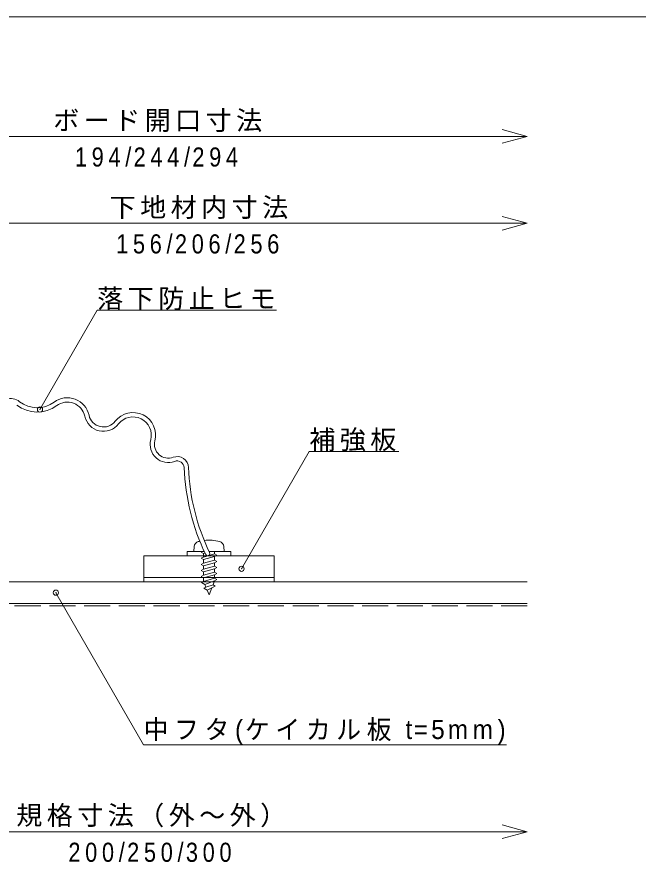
# Model space of a CAD drawing. Units: millimetres on the paper, with parts at other scales. Extents: x -141 to 141, y -98 to 98.
# Drawn here: x -68.7 to 2.8, y 0.2 to 97.5 of the extents above; entities that cross this region are included whole.
import ezdxf

# ---------------------------------------------------------------- set-up
doc = ezdxf.new("R2010")
doc.units = ezdxf.units.MM
doc.header["$PDMODE"] = 32
doc.header["$PDSIZE"] = 0.6
doc.linetypes.add('DASHED3', pattern=[4, 3, -1])
for name, color, linetype, lineweight in [('4-1_躯体', 3, 'Continuous', 9), ('4-3_寸法', 4, 'Continuous', 9), ('4-4_引出線字', 4, 'Continuous', 9), ('4-8_他製品', 7, 'Continuous', 9), ('F-0_図面枠', 5, 'Continuous', 9)]:
    doc.layers.add(name, color=color, linetype=linetype, lineweight=lineweight)
doc.layers.add('4-5_文字', color=7, linetype='Continuous')
doc.styles.add('HGｺﾞｼｯｸM', font='')
doc.styles.get('HGｺﾞｼｯｸM').set_extended_font_data('HGｺﾞｼｯｸM')

msp = doc.modelspace()

# ---------------------------------------------------------------- linework, layer by layer
at = {"layer": '4-1_躯体'}
for p, q in [((-10, 32.5), (-92.13, 32.5)), ((-92.13, 30), (-10, 30))]:
    msp.add_line(p, q, dxfattribs=at)
at = {"layer": '4-3_寸法'}
for p, q in [((-95.13, 83.75), (-10, 83.75)), ((-10, 83.75), (-12.898, 84.526)), ((-10, 83.75), (-12.898, 82.974)), ((-10, 73.75), (-12.898, 74.526)), ((-85.63, 73.75), (-10, 73.75)), ((-10, 73.75), (-12.898, 72.974)), ((-10, 3.75), (-12.898, 4.526)), ((-10, 3.75), (-96.63, 3.75)), ((-10, 3.75), (-12.898, 2.974))]:
    msp.add_line(p, q, dxfattribs=at)
at = {"layer": '4-4_引出線字'}
for p, q in [((-66.09, 52.328), (-59.495, 63.75)), ((-38.866, 63.75), (-59.495, 63.75)), ((-42.88, 34), (-35.086, 47.5)), ((-24.775, 47.5), (-35.086, 47.5))]:
    msp.add_line(p, q, dxfattribs=at)
msp.add_lwpolyline([(-64.255, 31.25), (-54.151, 13.75), (-12.37, 13.75)], dxfattribs=at)
for p in [(-66.09, 52.328), (-42.88, 34), (-64.255, 31.25)]:
    msp.add_point(p, dxfattribs=at)
at = {"layer": '4-8_他製品'}
for p, q in [((-49.13, 36), (-49.13, 35.5)), ((-47.182, 36), (-49.13, 36)), ((-48.38, 36), (-48.331, 36.56)), ((-47.182, 36), (-48.38, 36)), ((-47.543, 35.902), (-47.373, 36)), ((-44.88, 36), (-46.63, 36)), ((-44.13, 36), (-46.63, 36)), ((-45.98, 36), (-45.98, 35.704)), ((-44.88, 36), (-44.929, 36.56)), ((-54.13, 35.5), (-39.13, 35.5)), ((-54.13, 32.5), (-54.13, 35.5)), ((-47.28, 35.751), (-47.543, 35.902)), ((-47.089, 35.802), (-47.28, 35.751)), ((-47.28, 35.751), (-47.28, 35.354)), ((-47.28, 35.354), (-45.98, 35.704)), ((-47.28, 35.051), (-47.28, 34.654)), ((-45.98, 35.401), (-45.98, 35.004)), ((-39.13, 32.5), (-39.13, 35.5)), ((-47.28, 34.351), (-47.28, 33.954)), ((-45.98, 34.701), (-45.98, 34.304)), ((-47.28, 33.651), (-47.28, 33.254)), ((-45.98, 34.001), (-45.98, 33.604)), ((-45.98, 33.301), (-45.98, 32.904)), ((-54.13, 33), (-39.13, 33)), ((-39.13, 32.5), (-54.13, 32.5)), ((-47.28, 32.951), (-47.28, 32.554)), ((-47.125, 32.195), (-47.001, 31.894)), ((-45.98, 32.601), (-46.156, 32.144))]:
    msp.add_line(p, q, dxfattribs=at)
at = {"layer": '4-8_他製品', "linetype": 'DASHED3'}
msp.add_line((-10, 29.75), (-92.13, 29.75), dxfattribs=at)
at = {"layer": '4-8_他製品'}
for points in [[(-44.13, 36), (-44.13, 35.5), (-49.13, 35.5)], [(-45.98, 35.704), (-45.718, 35.552), (-45.98, 35.401), (-47.28, 35.051), (-47.543, 35.202), (-47.28, 35.354)], [(-46.3, 31.796), (-46.63, 31), (-46.856, 31.546)]]:
    msp.add_lwpolyline(points, dxfattribs=at)
for points in [[(-47.28, 34.654), (-45.98, 35.004), (-45.718, 34.852), (-45.98, 34.701), (-47.28, 34.351), (-47.543, 34.502)], [(-47.28, 33.954), (-45.98, 34.304), (-45.718, 34.152), (-45.98, 34.001), (-47.28, 33.651), (-47.543, 33.802)], [(-47.28, 33.254), (-45.98, 33.604), (-45.718, 33.452), (-45.98, 33.301), (-47.28, 32.951), (-47.543, 33.102)], [(-45.98, 32.601), (-47.125, 32.195), (-47.498, 32.411), (-47.28, 32.554), (-45.98, 32.904), (-45.718, 32.752)], [(-45.927, 32.012), (-46.3, 31.796), (-46.856, 31.546), (-47.23, 31.762), (-47.001, 31.894), (-46.156, 32.144)]]:
    msp.add_lwpolyline(points, close=True, dxfattribs=at)
for centre, radius, start, end in [((-69.469, 51.909), 1.677, 51.85732, 163.07054), ((-62.934, 51.123), 2.554, 12.12408, 126.58194), ((-66.409, 55.806), 3.778, 231.85732, 306.58194), ((-66.409, 55.806), 3.278, 231.85732, 306.58194), ((-62.934, 51.123), 2.054, 12.12408, 126.58194), ((-58.775, 52.017), 2.2, 192.12408, 322.08843), ((-58.775, 52.017), 1.7, 192.12408, 322.08843), ((-55.377, 49.37), 2.606, 345.36314, 142.08843), ((-55.377, 49.37), 2.106, 345.36314, 142.08843), ((-51.317, 48.31), 2.09, 165.36314, 290.76983), ((-51.317, 48.31), 1.59, 165.36314, 290.76983), ((-50.292, 45.608), 1.3, 2.27745, 110.76983), ((-50.292, 45.608), 0.8, 2.27745, 110.76983), ((-24.014, 46.653), 25.5, 182.27745, 205.58288), ((-24.014, 46.653), 25, 182.27745, 205.58288), ((-47.684, 36.503), 0.65, 105.88008, 175.00151), ((-46.63, 32.8), 4.5, 103.57426, 105.88065), ((-46.63, 32.8), 4.5, 74.11935, 97.07147), ((-45.577, 36.503), 0.65, 4.99849, 74.11992), ((-46.788, 35.75), 0.25, 205.58288, 25.58288)]:
    msp.add_arc(centre, radius, start, end, dxfattribs=at)
at = {"layer": 'F-0_図面枠'}
msp.add_line((-141, 97.5), (141, 97.5), dxfattribs=at)

# ---------------------------------------------------------------- texts
at = {"layer": '4-3_寸法', "color": 7, "char_height": 2.199, "attachment_point": 7, "style": 'HGｺﾞｼｯｸM'}
for s, insert in [('\\T1.17;ボード開口寸法', (-64.565, 84.25)), ('\\T1.39;\\W0.85;194/244/294', (-62.065, 80.25)), ('\\T1.17;下地材内寸法', (-58.065, 74.25)), ('\\T1.39;\\W0.85;156/206/256', (-57.315, 70.25)), ('\\T1.17;規格寸法（外～外）', (-68.815, 4.25)), ('\\T1.39;\\W0.85;200/250/300', (-62.815, 0.25))]:
    msp.add_mtext(s, dxfattribs=dict(at, insert=insert))
at = {"layer": '4-5_文字', "char_height": 2.199, "attachment_point": 7, "style": 'HGｺﾞｼｯｸM'}
for s, insert in [('\\T1.17;落下防止ヒモ', (-59.495, 63.75)), ('\\T1.17;補強板', (-35.086, 47.5)), ('\\T1.23;\\W0.95;中フタ(ケイカル板\\~t=5mm)', (-54.151, 13.75))]:
    msp.add_mtext(s, dxfattribs=dict(at, insert=insert))

doc.saveas('drawing.dxf')
